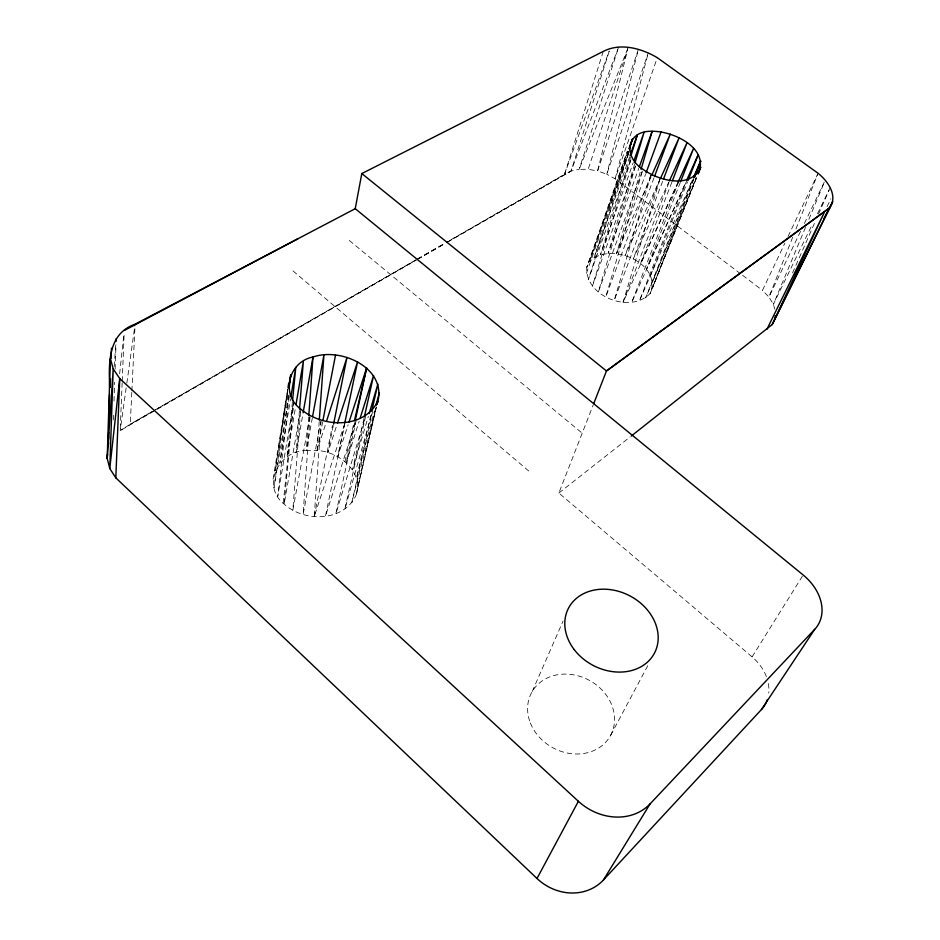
<?xml version="1.0" encoding="UTF-8"?>
<svg xmlns="http://www.w3.org/2000/svg" width="940" height="940" viewBox="0 0 940 940"><rect width="100%" height="100%" fill="white"/><g stroke="black" fill="none" stroke-linecap="round" stroke-linejoin="round"><path stroke-width="0.7" stroke-dasharray="4.7 3.53" d="M628.132 151.434L589.451 261.872C608.956 240.64 662.911 263 650.151 293.445C630.576 314.254 584.657 296.464 586.819 267.23L627.415 151.152L589.451 261.872L586.819 267.23L629.589 150.318M113.305 419.945L113.517 414.14M113.987 401.075L114.657 382.192M115.127 369.126L116.008 344.451M122.153 382.709L120.179 430.614L416.115 260.227M122.212 381.264L124.186 333.359M131.8 392.321L130.249 424.222L120.179 430.614L126.63 384.589M131.87 390.876L134.96 327.085M308.72 416.925L306.322 450.53C279.051 450.213 260.779 485.804 284.162 504.122C304.255 522.358 343.77 522.017 356.143 495.086L376.399 407.079M309.977 417.031L303.079 514.591L321.127 420.18M375.777 408.454L356.143 495.086C363.827 471.339 338.894 451.705 317.156 450.448L319.212 421.508M344.604 423.916L314.207 516.683L321.022 421.637M114.175 366.424L115.785 344.487M300.518 411.967L292.822 510.303L310.082 415.574M299.425 410.639L296.065 452.798L302.88 414.199M292.399 402.062L287.041 457.134L295.571 407.02M283.234 503.018L293.621 402.602L284.162 504.122L300.741 409.076M119.638 373.803L123.986 333.348M289.144 396.727L277.723 496.508L293.774 401.145M288.239 395.141L279.885 463.255L290.566 398.795M126.829 383.156L135.102 324.183M287.805 389.219L273.951 488.001L289.403 393.837M273.07 479.224L287.699 389.137L275.115 470.787L287.934 392.039M312.374 417.713L306.322 450.53L317.156 450.448L326.062 422.683M317.156 450.448L322.643 421.978M314.207 516.683L332.502 425.397M333.277 425.573L327.86 452.539L337.002 424.633M344.651 423.623L337.73 456.652L348.117 424.81M345.062 422.53L325.393 516.424L355.778 421.531M354.838 422.448L346.155 462.539L359.197 421.132M356.225 420.133L335.85 513.863L364.931 418.37M364.015 418.418L352.559 469.824L368.339 416.385M365.789 415.562L344.839 509.198L371.911 413.389M370.771 415.374L356.519 478.037L374.461 410.991M372.781 410.58L351.748 502.794L376.259 407.044M357.752 486.65L375.73 408.465M344.933 461.693L353.804 423.376M637.661 52.158L606.782 174.217L615.148 178.823L741.425 274.409M647.519 55.683L615.148 178.823L657.307 57.693M651.138 176.65L616.44 253.776L640.657 170.716M642.126 172.079L605.842 296.758L651.115 174.335M650.703 175.733L614.29 300.26L660.28 178.118M635.534 166.086L598.357 291.941L642.948 169.27M634.547 164.347L608.086 253.459L638.777 168.354M678.339 182.207L623.114 302.187L659.857 179.517M630.963 159.6L592.376 286.136L636.357 163.29M630.482 157.238L600.472 254.763L633.278 162.585M603.257 51.418L564.517 174.323L446.43 242.285M609.249 51.183L571.062 171.01L446.594 242.673M628.695 153.103L588.311 279.791L631.809 156.816M617.78 49.785L579.134 169.306L571.062 171.01L564.517 174.323L609.144 51.124M628.425 151.563L594.115 257.63L629.577 157.004M627.755 48.68L579.134 169.306L588.17 169.294L627.85 48.704L597.593 170.974L606.782 174.217L648.259 52.852M638.377 49.315L597.593 170.974L588.17 169.294M586.419 273.34L628.613 153.091M616.44 253.776L645.533 174.346M653.993 177.825L624.994 255.692L659.668 180.163M662.606 181.385L633.184 259.088L668.704 182.325M693.955 178.823L652.513 287.981L696.423 178.036M623.114 302.187L669.785 180.351M618.673 47L571.062 171.01L446.571 242.52M671.889 182.078L640.481 263.729L678.327 181.526M678.962 180.868L631.68 302.421L685.942 182.325M766.37 676.6A43.275 34.357 34.6 0 0 752.094 656.872L558.854 493.042L593.175 405.034M680.337 182.348L646.403 269.31L685.577 182.666M687.14 179.658L639.376 300.941L692.604 179.481L645.663 297.874L696.141 177.942M650.55 275.49L687.516 181.82M792.702 237.197L768.943 297.04L773.385 304.278L774.795 309.166M795.933 229.031L817.53 174.629M652.642 281.859L693.673 178.718M696.411 178.036L650.151 293.445L696.246 177.977M805.51 227.374L773.385 304.278L812.36 224.249M808.882 219.279L824.662 181.491M532.24 691.488L563.037 621.14M792.573 272.906L814.945 222.204M818.482 214.191L829.08 190.174M800.563 231.369L768.943 297.04L762.469 290.343L784.959 242.99M788.084 236.41L818.07 173.277M804.358 223.485L825.226 180.151M817.483 213.744L830.255 187.507M827.012 206.683L830.878 198.81M610.706 735.221L648.964 663.452M752.094 656.872L802.384 576.232M558.854 493.042L630.129 436.947M415.95 259.816L130.249 424.222L416.079 260.039M417.219 259.088L445.161 243.013M417.348 259.311L445.302 243.26M417.384 259.499L445.325 243.413M742.6 275.303L762.469 290.343M349.304 240.44L582.201 433.187M293.01 270.92L530.454 472.444M768.332 683.533A43.275 34.357 34.6 0 1 768.755 693.121M530.371 722.977A44.92 38.328 28.8 0 0 604.667 743.305A44.92 38.328 28.8 0 0 578.206 675.848A44.92 38.328 28.8 0 0 530.371 722.977"/><path stroke-width="1.41" d="M108.582 432.388L108.253 445.419L108.558 436.701M108.969 416.455L109.51 394.741M109.686 387.503C108.758 363.486 107.606 333.818 135.102 324.183L355.238 208.692L361.806 173.559L603.257 51.418C620.506 42.488 641.48 48.328 657.307 57.693L818.07 173.277C827.799 181.032 838.104 195.461 829.82 207.693L772.198 324.559L631.28 436.043M109.228 416.397L109.51 407.69M110.168 387.386L110.462 378.679M111.12 358.375L111.449 348.223M115.82 477.849L119.733 378.55L113.211 368.903L110.403 358.539L107.195 458.45L109.78 468.543L115.82 477.849L537.01 878.489A48.34 43.404 38.8 0 0 603.457 879.969L761.471 709.524L814.698 629.342A46.542 34.992 32.8 0 0 803.159 574.986L355.238 208.692M775.112 318.531L775.265 315.758M308.825 415.468L312.985 357.012C341.89 346.884 388.69 369.044 377.046 404.247L377.704 401.404C363.627 429.463 322.068 427.547 300.741 409.076C280.273 394.271 288.651 361.677 312.985 357.012L303.127 412.766M319.318 420.062L323.936 354.932L312.632 416.291M108.394 445.384L108.617 442.458M115.996 341.572L116.219 338.647M299.543 409.194L303.373 361.219L296.065 404.165M107.618 454.102L107.195 458.45L113.211 368.903L109.78 468.543L119.733 378.55L578.394 801.291A52.405 45.085 34.6 0 0 650.081 803.876L814.698 629.342M292.54 400.616L295.783 367.293L291.036 395.928M289.132 387.891L290.73 374.849L288.639 387.738M288.016 387.774L288.627 383.414M322.913 420.556L335.521 355.085M333.571 424.152L346.966 357.447L326.509 421.296M344.945 422.189L357.564 361.865L337.46 423.235M355.144 421.014L366.623 368.034L349.022 422.037M364.332 416.996L373.556 375.589L360.067 418.37M379.325 392.838L375.965 405.41M371.747 411.097L377.892 384.037L369.173 413.565M354.462 420.544L366.623 368.034M641.068 169.306L652.149 131.294C672.911 130.918 710.193 148.121 698.044 173.959L700.758 167.179C690.841 189.457 658.517 180.727 642.948 169.27C622.973 156.957 626.216 130.296 652.149 131.294L639.27 166.979M634.958 162.949L644.053 132.329L634.253 159.835M630.916 155.852L637.343 134.949L630.059 155.629M629.33 148.779L632.491 139.014L629.107 148.673M646.027 172.983L661.079 131.906M654.499 176.462L670.279 134.103L651.726 175.322M663.64 178.659L679.127 137.757L660.268 178.835M694.472 177.449L700.688 161.081L693.697 177.049M672.417 180.715L687.081 142.621L669.315 180.997M593.692 403.695L606.465 370.971L829.82 207.693L606.465 370.971L361.806 173.559M680.866 180.997L693.591 148.379L678.327 181.526M688.057 180.468L698.232 154.677L686.788 179.998M694.214 177.366L700.688 161.081M766.934 329.282L824.415 212.229L772.198 324.559L832.675 201.759L823.934 218.562M537.01 878.489L578.394 801.291M603.457 879.969L650.081 803.876M124.303 330.457L297.921 238.76M767.369 699.572A43.275 34.357 34.6 0 1 761.471 709.524M574.105 649.458A48.504 39.327 27.5 0 0 654.428 653.194A48.504 39.327 27.5 0 0 605.948 589.239A48.504 39.327 27.5 0 0 574.105 649.458"/></g></svg>
